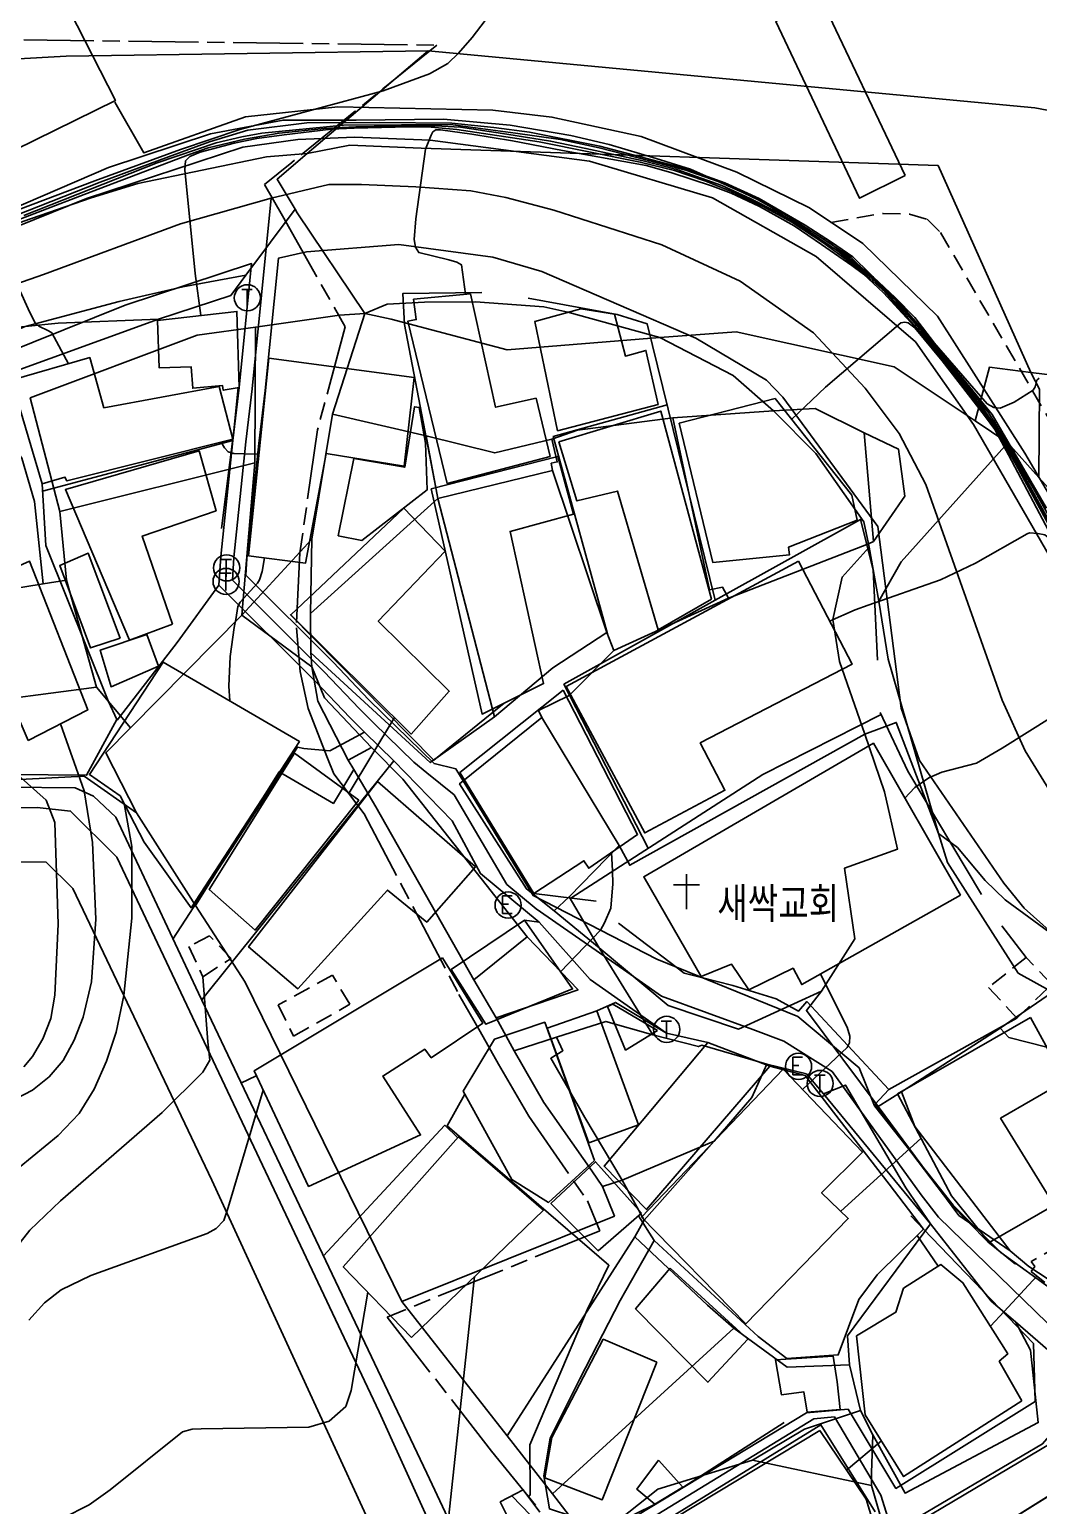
# Model space of a CAD drawing. Header units: feet. Extents: x 197796 to 199821, y 552499 to 555392.
# Drawn here: x 199404.8 to 199462.7, y 554113.6 to 554198.2 of the extents above; entities that cross this region are included whole.
import ezdxf

# ---------------------------------------------------------------- set-up
doc = ezdxf.new("R2010")
doc.units = ezdxf.units.FT
doc.header["$MEASUREMENT"] = 0
doc.linetypes.add('ANYANG11', pattern=[1.5, 1, -0.5])
doc.linetypes.add('JEON', pattern=[12, 4, -0.5, 1, -0.5, 4, -0.5, 1, -0.5])
for name, color, linetype in [('AAA001', 7, 'CONTINUOUS'), ('AAA007', 7, 'ANYANG11'), ('AAA008', 7, 'CONTINUOUS'), ('AAB121', 7, 'CONTINUOUS'), ('AAC001', 7, 'CONTINUOUS'), ('AD002', 7, 'CONTINUOUS'), ('AD0022', 1, 'CONTINUOUS'), ('ADA085', 1, 'CONTINUOUS'), ('AE002', 1, 'ANYANG11'), ('AE130', 42, 'CONTINUOUS'), ('AZ0202', 7, 'CONTINUOUS'), ('AZ0203', 7, 'CONTINUOUS'), ('AZ0801', 7, 'CONTINUOUS'), ('AZ0803', 7, 'CONTINUOUS'), ('CAA001', 7, 'CONTINUOUS'), ('CAA002', 30, 'CONTINUOUS'), ('EA0018', 7, 'JEON'), ('EA0118', 7, 'JEON'), ('wipco_지적', 20, 'CONTINUOUS'), ('ZC002', 7, 'CONTINUOUS')]:
    doc.layers.add(name, color=color, linetype=linetype)
doc.styles.add('GHS', font='ROMANS', dxfattribs={"bigfont": 'NGSW.shx'})
doc.styles.add('NGSW', font='ROMANS.shx', dxfattribs={"bigfont": 'NGSW.shx'})

# ---------------------------------------------------------------- blocks, each defined once
blk = doc.blocks.new('AZ0203')
at = {"layer": 'AZ0203'}
blk.add_circle((0, 0), 0.75, dxfattribs=at)
at = {"layer": 'AZ0203', "style": 'GHS'}
blk.add_text('T', height=1, dxfattribs=at).set_placement((-0.362, -0.524))
blk = doc.blocks.new('AZ0202')
at = {"layer": 'AZ0202'}
blk.add_circle((0, 0), 0.75, dxfattribs=at)
at = {"layer": 'AZ0202', "style": 'GHS'}
blk.add_text('E', height=1, dxfattribs=at).set_placement((-0.496, -0.477))
blk = doc.blocks.new('AAB121')
at = {"layer": 'AAB121'}
for points in [[(0, 2), (0, 0)], [(-0.75, 1.4), (0.75, 1.4)]]:
    blk.add_lwpolyline(points, dxfattribs=at)

msp = doc.modelspace()

# ---------------------------------------------------------------- linework, layer by layer
at = {"layer": 'AAA001', "color": 255}
for points in [[(199434.67, 554173.71), (199433.86, 554177.06), (199431.54, 554176.54), (199430.1, 554183.04), (199426.84, 554182.74), (199426.99, 554181.57), (199426.51, 554181.48), (199428.76, 554172.17), (199434.67, 554173.71)], [(199416.84, 554177.68), (199415.93, 554177.52), (199415.88, 554177.79), (199414.18, 554177.63), (199414.08, 554178.86), (199412.25, 554178.81), (199412.15, 554181.51), (199416.71, 554182.04), (199416.84, 554177.68)], [(199440.87, 554176.69), (199440.16, 554179.8), (199438.98, 554179.48), (199438.36, 554181.88), (199436.43, 554182.18), (199433.79, 554181.46), (199435.09, 554175.19), (199440.87, 554176.69)], [(199416.48, 554174.71), (199415.7, 554177.73), (199409.08, 554176.51), (199408.27, 554179.39), (199403.79, 554178.1), (199405.55, 554172.14), (199406.85, 554172.54), (199406.96, 554172.32), (199416.48, 554174.71)], [(199417.38, 554168.02), (199420.64, 554167.59), (199421.83, 554173.88), (199426.29, 554173.16), (199426.88, 554178.24), (199418.53, 554179.36), (199417.38, 554168.02)], [(199422.52, 554169.17), (199423.88, 554168.9), (199427.61, 554171.8), (199427.52, 554174.48), (199427.16, 554176.52), (199426.9, 554176.57), (199426.33, 554173.1), (199423.42, 554173.6), (199422.52, 554169.17)], [(199442.07, 554175.62), (199443.99, 554167.64), (199448.39, 554168.07), (199448.33, 554168.51), (199452.28, 554170.06), (199451.97, 554171.49), (199447.56, 554177.04), (199442.07, 554175.62)], [(199435.17, 554174.56), (199436.2, 554171.17), (199438.53, 554171.73), (199440.86, 554163.78), (199443.91, 554165.53), (199441.01, 554176.32), (199435.17, 554174.56)], [(199413.02, 554164.1), (199410.55, 554163.18), (199406.88, 554171.82), (199414.55, 554174.05), (199415.51, 554170.61), (199411.28, 554169.15), (199413.02, 554164.1)], [(199427.84, 554171.86), (199435.1, 554173.72), (199436, 554170.41), (199432.37, 554169.42), (199434.29, 554160.69), (199430.77, 554158.94), (199427.84, 554171.86)], [(199426.28, 554170.76), (199428.65, 554168.28), (199424.81, 554164.28), (199428.88, 554160.25), (199426.7, 554157.8), (199419.8, 554164.63), (199426.28, 554170.76)], [(199410.02, 554163.3), (199408.31, 554162.74), (199406.55, 554167.47), (199408.19, 554168.17), (199410.02, 554163.3)], [(199404.75, 554157.42), (199403.69, 554159.87), (199403.97, 554160.06), (199401.91, 554166.42), (199404.82, 554167.71), (199408.16, 554159.18), (199404.75, 554157.42)], [(199448.9, 554167.71), (199451.98, 554161.8), (199443.27, 554157.29), (199444.69, 554154.58), (199440.09, 554152.13), (199435.58, 554160.52), (199448.9, 554167.71)], [(199412.21, 554161.7), (199411.54, 554163.5), (199408.87, 554162.61), (199409.49, 554160.51), (199412.21, 554161.7)], [(199412.48, 554161.93), (199420.29, 554157.37), (199414.08, 554147.84), (199411.39, 554151.6), (199410.01, 554154.26), (199408.25, 554155.47), (199412.48, 554161.93)], [(199435.41, 554160.31), (199439.68, 554152.04), (199436.88, 554150.1), (199436.6, 554150.53), (199433.74, 554148.65), (199429.49, 554155.6), (199435.41, 554160.31)], [(199423.7, 554154.01), (199420.02, 554156.7), (199415.12, 554148.89), (199417.75, 554146.55), (199423.7, 554154.01)], [(199430.39, 554150.19), (199427.59, 554147.01), (199425.35, 554148.85), (199420.21, 554143.19), (199417.38, 554145.59), (199424.77, 554155.07), (199430.39, 554150.19)], [(199433.19, 554147.12), (199428.99, 554144.29), (199430.98, 554141.15), (199435.95, 554143.18), (199433.19, 554147.12)], [(199428.49, 554144.96), (199430.81, 554141.22), (199427.85, 554139.23), (199427.48, 554139.72), (199425.07, 554138.18), (199427.24, 554134.81), (199420.82, 554131.85), (199417.69, 554138.48), (199428.49, 554144.96)], [(199437.34, 554141.92), (199434.5, 554140.93), (199436.88, 554134.35), (199439.73, 554135.39), (199437.34, 554141.92)], [(199440.83, 554140.79), (199438.99, 554139.67), (199437.96, 554142.18), (199438.26, 554142.31), (199440.83, 554140.79)], [(199437.22, 554133.35), (199434.36, 554141.27), (199431.47, 554140.3), (199429.68, 554137.31), (199432.48, 554132.25), (199434.58, 554130.94), (199437.22, 554133.35)], [(199462.2, 554141.55), (199464.2, 554137.91), (199460.49, 554135.76), (199463.57, 554130.78), (199459.84, 554128.64), (199457.67, 554131.32), (199454.58, 554137.16), (199462.2, 554141.55)], [(199443.7, 554140.1), (199447.27, 554138.76), (199440.2, 554130.53), (199437.76, 554133.02), (199443.7, 554140.1)], [(199439.91, 554130.09), (199445.88, 554123.97), (199451.76, 554130.01), (199450.23, 554131.49), (199452.58, 554133.82), (199448.03, 554138.58), (199439.91, 554130.09)], [(199426.71, 554123.19), (199422.81, 554127.25), (199429.41, 554134.7), (199434.28, 554130.5), (199426.71, 554123.19)], [(199439.91, 554130.32), (199437.43, 554128.16), (199434.71, 554130.88), (199437.27, 554133.27), (199439.91, 554130.32)], [(199461.71, 554119.56), (199460.42, 554121.83), (199460.9, 554122.25), (199458.33, 554126.33), (199457.06, 554127.37), (199454.93, 554126.01), (199454.49, 554124.64), (199452.24, 554123.28), (199452.73, 554118.75), (199454.93, 554115.21), (199461.71, 554119.56)], [(199441.55, 554127.16), (199439.57, 554124.83), (199443.71, 554120.62), (199446.01, 554123.1), (199441.55, 554127.16)], [(199440.78, 554121.78), (199437.71, 554123.09), (199434.76, 554117.46), (199434.36, 554115.15), (199437.66, 554113.88), (199440.78, 554121.78)], [(199450.89, 554122.11), (199451.13, 554120.64), (199451.29, 554119.06), (199449.4, 554118.9), (199449.22, 554120.07), (199447.94, 554119.9), (199447.58, 554121.91), (199450.89, 554122.11)], [(199450.13, 554117.86), (199452.78, 554113.91), (199453.17, 554112.66), (199451.73, 554112.34), (199451.59, 554112.85), (199445.52, 554111.16), (199441.04, 554111.39), (199440.68, 554112.15), (199450.13, 554117.86)], [(199440.88, 554116.16), (199439.64, 554114.49), (199440.67, 554113.63), (199442.27, 554114.61), (199440.88, 554116.16)]]:
    msp.add_lwpolyline(points, dxfattribs=at)
at = {"layer": 'AAA007', "color": 255}
for points in [[(199416.38, 554144.92), (199415.14, 554146.23), (199413.96, 554145.62), (199414.76, 554143.88), (199416.38, 554144.92)], [(199459.81, 554143.27), (199461.43, 554141.5), (199463.42, 554143.45), (199461.96, 554144.99), (199459.81, 554143.27)], [(199423.19, 554142.3), (199422.18, 554143.97), (199419.07, 554142.26), (199419.96, 554140.47), (199423.19, 554142.3)], [(199464.98, 554124.78), (199465.8, 554125.53), (199465.89, 554126.18), (199465.16, 554129.22), (199462.25, 554127.54), (199462.45, 554127.27), (199462.24, 554126.98), (199462.25, 554126.97), (199464.98, 554124.78)]]:
    msp.add_lwpolyline(points, dxfattribs=at)
at = {"layer": 'AAA008', "color": 255}
for points in [[(199424.9, 554234.81), (199433.33, 554217.61), (199404.94, 554203.57), (199409.74, 554194.13), (199399.36, 554189.03), (199391.66, 554204.36), (199390.73, 554203.92), (199393.04, 554199.24), (199386.57, 554196.08), (199378.97, 554212.08), (199424.9, 554234.81)], [(199458.19, 554148.55), (199453.2, 554157.27), (199440.03, 554149.61), (199443.33, 554143.9), (199445.06, 554144.61), (199446.05, 554143.12), (199448.6, 554144.37), (199449.09, 554143.43), (199458.19, 554148.55)], [(199456.09, 554109.63), (199465.12, 554115.27), (199471.37, 554105.31), (199468.2, 554102.94), (199468.51, 554102.34), (199462.64, 554098.77), (199456.09, 554109.63)]]:
    msp.add_lwpolyline(points, dxfattribs=at)
at = {"layer": 'AAC001', "color": 255}
for points in [[(199398.88, 554185.78), (199409.34, 554190.3), (199415.19, 554192.22), (199419.36, 554193.01), (199423.54, 554193.01), (199428.56, 554193.06), (199432.37, 554192.71), (199435.85, 554192.13), (199438.05, 554191.62), (199440.74, 554190.81), (199442.72, 554190.2), (199446.75, 554188.4), (199448.89, 554187.11), (199450.8, 554185.9), (199453.21, 554184), (199454.45, 554182.83), (199455.58, 554181.69), (199457.15, 554179.65), (199459.23, 554176.95), (199461.74, 554172.81), (199465.82, 554165.17)], [(199428.11, 554171.92), (199426.31, 554181.29), (199426.23, 554183.07), (199430.75, 554183.12)], [(199433.41, 554182.79), (199438.52, 554181.87), (199440.24, 554181.32), (199444.12, 554165.47)], [(199416.79, 554177.67), (199416.54, 554175.18), (199415.82, 554169.58)], [(199437.96, 554163.55), (199434.85, 554174.86), (199441.38, 554176.68)], [(199450.25, 554068.52), (199446.29, 554076.66), (199438.42, 554092.39), (199427.59, 554115.4), (199414.5, 554142.93), (199409.77, 554153.03), (199408.49, 554154.24), (199407.43, 554154.72), (199403.6, 554154.75), (199398.11, 554154.73), (199392.23, 554154.86), (199386.72, 554155.11), (199381.16, 554155.73), (199376.34, 554157.37), (199374.46, 554158.31), (199367.82, 554161.6), (199352.18, 554168.77), (199341.12, 554173.38), (199336.36, 554174.7), (199330.26, 554175.99)], [(199416.47, 554174.64), (199405.57, 554171.73)], [(199415.78, 554167.98), (199415.68, 554166.33), (199413.28, 554163.04), (199409.84, 554158.6), (199409.32, 554159.71), (199405.75, 554168.61), (199405.55, 554172.14)], [(199440.29, 554151.26), (199435.46, 554160.65), (199452.46, 554170.11), (199453.19, 554167.21), (199453.44, 554162.03)], [(199415.68, 554166.33), (199421.16, 554160.87)], [(199432.04, 554159.57), (199427.99, 554156.3), (199419.76, 554164.66)], [(199423.2, 554158.72), (199424.03, 554157.9), (199422.04, 554156.84), (199420.54, 554156.97), (199420.18, 554157.04), (199413.04, 554146.03)], [(199453.65, 554158.92), (199446.86, 554155.47), (199435.85, 554148.39)], [(199453.59, 554159.04), (199455.18, 554155.67), (199459.39, 554148.59)], [(199414.68, 554142.54), (199421.48, 554151.02), (199425.7, 554156.26), (199429.05, 554152.83), (199430.68, 554149.8)], [(199437.31, 554148.21), (199433.74, 554148.65)], [(199433.19, 554147.12), (199434.04, 554147.01), (199436.97, 554143.72)], [(199461.34, 554127.39), (199459.76, 554128.67), (199457.59, 554130.89), (199453.29, 554136.55), (199454.09, 554137.41), (199449.39, 554142.45), (199448.91, 554141.91), (199447.63, 554142.62), (199445.15, 554143.38), (199443.35, 554143.84), (199442.35, 554144.09), (199438.59, 554146.95)], [(199461.96, 554144.99), (199460.57, 554146.79)], [(199437.34, 554141.92), (199438.42, 554142.41), (199441.33, 554140.64)], [(199461.43, 554141.5), (199454.09, 554137.41)], [(199447.27, 554138.76), (199449.29, 554138.22), (199454.11, 554131.99)], [(199417.82, 554138.2), (199416.94, 554137.78)], [(199429.77, 554137.14), (199428.76, 554135.33), (199438.04, 554127.33), (199436.79, 554124.78), (199433.5, 554117.04), (199433.53, 554114.17), (199433.42, 554114.06)], [(199429.37, 554134.65), (199428.63, 554135.36), (199421.66, 554127.86)], [(199455.34, 554130.17), (199456.08, 554129.4), (199453.42, 554126.78), (199452.36, 554125.37), (199451.19, 554122.19), (199448.23, 554121.99), (199446.59, 554123.24), (199440.64, 554128.75), (199439.73, 554130.16)], [(199448.09, 554118.31), (199442.33, 554114.63), (199440.66, 554113.61), (199438.48, 554112.54), (199437.2, 554112.52), (199434.63, 554113.36), (199434.31, 554115.25), (199434.67, 554117.42), (199436.37, 554120.81), (199438.68, 554125.32), (199440.64, 554128.75)], [(199455.72, 554129.04), (199456.92, 554127.28)]]:
    msp.add_lwpolyline(points, dxfattribs=at)
at = {"layer": 'AD002', "color": 255}
for points in [[(199418.68, 554188.54), (199421.98, 554189.31), (199423.86, 554189.31), (199426.96, 554189.19), (199430.12, 554188.95), (199432.13, 554188.58), (199434.87, 554187.85), (199441.07, 554185.85), (199445.57, 554183.78), (199449.76, 554180.8), (199452.73, 554177.64), (199454.68, 554175.03), (199456.2, 554172.11)], [(199380.91, 554174.18), (199388.9, 554177.46), (199398.08, 554181.53), (199400.84, 554182.49), (199405.62, 554184.15), (199413.47, 554187.06), (199418.68, 554188.54)], [(199427.59, 554155.58), (199426.85, 554156.18), (199424.56, 554158.43), (199423.74, 554159.25), (199421.7, 554161.39), (199416.45, 554166.62), (199416.53, 554167.92), (199417.22, 554174.56), (199417.59, 554177.6), (199418.68, 554188.54)], [(199456.2, 554172.11), (199460.58, 554159.75), (199461.91, 554156.83), (199464.59, 554152.45), (199468.72, 554146.98), (199470.79, 554143.94), (199477.24, 554130.82), (199481.22, 554122.6)], [(199463.89, 554123.33), (199456.93, 554130.09), (199455.94, 554131.38), (199450.84, 554138.44), (199448.07, 554140.18), (199446.28, 554140.85), (199441.06, 554142.76), (199438.88, 554144.3), (199433.87, 554147.77), (199432.19, 554149.17), (199429.16, 554154.32), (199427.59, 554155.58)], [(199454.32, 554111.94), (199454.73, 554112.27), (199462.9, 554117.09), (199463.39, 554117.66), (199463.56, 554119.13), (199463.4, 554121.94), (199463.64, 554123.08), (199463.89, 554123.33)], [(199432.47, 554114.11), (199434.08, 554112.44), (199434.72, 554112.23), (199438.48, 554111.89), (199439.12, 554112.01), (199449.78, 554118.52), (199450.97, 554118.63), (199453.62, 554114.15), (199454.32, 554111.94)]]:
    msp.add_lwpolyline(points, dxfattribs=at)
at = {"layer": 'AD0022', "color": 255}
for points in [[(199379.95, 554177.16), (199408.08, 554188.51), (199417.05, 554191.46), (199420.21, 554191.9), (199423.46, 554192.04), (199427.79, 554191.85), (199436.92, 554190.65), (199443.97, 554188.55), (199449.92, 554185.18), (199455.62, 554180.29), (199458.95, 554175.56), (199468.26, 554159.4), (199474.03, 554148), (199482.99, 554128.71), (199485.95, 554122.34), (199488.15, 554117.6), (199509.23, 554078.69)], [(199463.63, 554125.8), (199460.5, 554128.07), (199457.77, 554130.77), (199453.26, 554136.47), (199452.38, 554138.66), (199448.86, 554141.6), (199440.78, 554144.88), (199433.69, 554148.53), (199429.27, 554155.8), (199428.01, 554156.1), (199425.08, 554158.97), (199424.27, 554159.77), (199422.23, 554161.92), (199417.22, 554166.91), (199417.28, 554167.86), (199417.96, 554174.47), (199418.33, 554177.51), (199419.09, 554185.09), (199420.69, 554185.45), (199426, 554185.87), (199431.39, 554185.15), (199434.19, 554184.33), (199443.02, 554180.5), (199447.07, 554178.09), (199448, 554177.12), (199453.46, 554169.71), (199454.79, 554159.28), (199455.85, 554156.28), (199460.68, 554149.24), (199461.85, 554147.81), (199468.27, 554142.08)], [(199439.05, 554112.62), (199449.37, 554118.86), (199451.75, 554119.08), (199454.49, 554114.53), (199462.48, 554119.52), (199462.38, 554122.84), (199456.08, 554129.4), (199454.11, 554131.99), (199449.29, 554138.22), (199447.27, 554138.76), (199443.7, 554140.1), (199441.33, 554140.64), (199436.97, 554143.72), (199434.04, 554147.01), (199430.68, 554149.8), (199429.05, 554152.83), (199425.7, 554156.26), (199424.03, 554157.9), (199423.2, 554158.72), (199421.16, 554160.87), (199415.68, 554166.33), (199415.78, 554167.98), (199416.47, 554174.64), (199416.84, 554177.68), (199417.55, 554184.78), (199410.31, 554182.4), (199403.26, 554179.56)], [(199455.31, 554109.14), (199465.88, 554115.74), (199464.56, 554117.85), (199464.29, 554119.37), (199464.04, 554122.02), (199464.86, 554122.48), (199465.77, 554122.55), (199479.11, 554119.26), (199482.06, 554112.89)], [(199453.31, 554113.2), (199450.19, 554118.18), (199439.18, 554111.4)], [(199432.23, 554112.92), (199431.81, 554113.76), (199433.12, 554114.46), (199434.08, 554113.17)]]:
    msp.add_lwpolyline(points, dxfattribs=at)
at = {"layer": 'ADA085', "color": 255}
msp.add_lwpolyline([(199558.37, 554012.5), (199532.4, 554052.94), (199521.55, 554070.46), (199501.75, 554101.34), (199485.78, 554130.07), (199477.35, 554146.74), (199469.53, 554160.88), (199461.88, 554173.91), (199456.87, 554181.76), (199452.59, 554185.93), (199449.53, 554187.97), (199445.38, 554190.03), (199439.89, 554192.06), (199434.77, 554193.18), (199431.39, 554193.58), (199422.49, 554193.78), (199417.21, 554193.2), (199411.38, 554191.13), (199409.71, 554194.04)], dxfattribs=at)
at = {"layer": 'AE002', "color": 255}
msp.add_lwpolyline([(199450.77, 554187.14), (199453.76, 554187.66), (199455.28, 554187.62), (199456.28, 554187.32), (199457.05, 554186.56), (199469.31, 554165.46), (199477.28, 554151.39), (199485.68, 554135.3), (199495.19, 554116.42), (199530.92, 554059.97), (199542.1, 554041.87), (199550.37, 554029.63), (199558.37, 554016.91)], dxfattribs=at)
at = {"layer": 'AE130', "color": 255}
msp.add_lwpolyline([(199455.02, 554189.84), (199452.4, 554188.53), (199447.6, 554198.66), (199450.12, 554200.17)], close=True, dxfattribs=at)
at = {"layer": 'AZ0801', "color": 255}
for points in [[(199398.88, 554185.78), (199409.34, 554190.3), (199415.19, 554192.22), (199419.36, 554193.01), (199423.54, 554193.01), (199428.56, 554193.06), (199432.37, 554192.71), (199435.85, 554192.13), (199438.05, 554191.62), (199440.74, 554190.81), (199442.72, 554190.2), (199446.75, 554188.4), (199448.89, 554187.11), (199450.8, 554185.9), (199453.21, 554184), (199454.45, 554182.83), (199455.58, 554181.69), (199457.15, 554179.65), (199459.23, 554176.95), (199461.74, 554172.81), (199465.82, 554165.17)], [(199381.78, 554164.06), (199387.25, 554160.73), (199391.29, 554159.02), (199399.29, 554157.58), (199399.28, 554155.52), (199408.09, 554155.44), (199409.83, 554158.63)]]:
    msp.add_lwpolyline(points, dxfattribs=at)
at = {"layer": 'AZ0803', "color": 255}
for points in [[(199332.72, 554172.32), (199338.07, 554171.38), (199345.66, 554169.42), (199364.01, 554161.58), (199378.2, 554154.77), (199385.62, 554153.53), (199405.26, 554153.59), (199407.17, 554153.38), (199409.83, 554150.73), (199424.86, 554118.93), (199433.72, 554099.42), (199442.6, 554081.87), (199448.02, 554070.25)], [(199445.22, 554069.04), (199439.85, 554080.54), (199430.97, 554098.1), (199415.28, 554132.22), (199407.3, 554148.94), (199405.77, 554150.46), (199385.37, 554150.48), (199377.27, 554151.83), (199362.75, 554158.8), (199344.67, 554166.52), (199337.43, 554168.4), (199332.46, 554169.27)]]:
    msp.add_lwpolyline(points, dxfattribs=at)
at = {"layer": 'CAA001', "color": 255}
for points, elevation in [([(199463.13, 554170.75), (199460.01, 554176.12), (199458.39, 554178.12), (199456.43, 554180.43), (199454.52, 554182.63), (199453.38, 554183.78), (199452.77, 554184.31), (199451.9, 554185.14), (199449.64, 554186.64), (199448.17, 554187.56), (199446.56, 554188.46), (199444.62, 554189.38), (199442.45, 554190.13), (199440.3, 554190.69), (199437.48, 554191.41), (199435.27, 554191.89), (199432.69, 554192.26), (199428.96, 554192.76), (199426.14, 554192.74), (199422.82, 554192.71), (199418.13, 554192.26), (199416.99, 554192.05), (199415.51, 554191.71), (199412.13, 554190.56), (199404.49, 554187.53)], 55), ([(199505.83, 554125.72), (199503.67, 554125.78), (199491.42, 554123.39), (199490.72, 554122.92), (199489.77, 554122.37), (199489.27, 554122.1), (199488.93, 554122), (199488.59, 554122.26), (199484.05, 554130.72), (199478, 554142.57), (199472.09, 554152.82), (199463.41, 554168.91), (199463.03, 554169.22), (199462.62, 554169.31), (199462.15, 554169.34), (199462.02, 554169.28), (199459.06, 554167.59), (199457.04, 554166.65), (199452.9, 554165.19), (199452.15, 554164.93), (199450.69, 554164.28)], 50), ([(199400.46, 554123.79), (199404.83, 554129.35), (199406.6, 554131.03), (199412.42, 554136.09), (199414.75, 554138.41), (199415.15, 554139.09), (199415.05, 554140.15), (199414.76, 554143.88)], 55), ([(199449.14, 554137.42), (199451.7, 554139.83), (199451.84, 554140.08), (199451.85, 554140.47), (199451.69, 554140.98), (199450.16, 554144.03)], 50)]:
    msp.add_lwpolyline(points, dxfattribs=dict(at, elevation=elevation))
at = {"layer": 'CAA002', "color": 255}
for points, elevation in [([(199431.43, 554199.37), (199430.19, 554197.75), (199429.42, 554196.85), (199428.8, 554196.26), (199427.76, 554195.66), (199425.1, 554194.68), (199416.88, 554192.47), (199413.48, 554191.32), (199408.56, 554189.53), (199403.46, 554187.59)], 57), ([(199463.83, 554169.29), (199462.4, 554171.84), (199460.42, 554175.23), (199460.09, 554175.78), (199459.74, 554176.31), (199458.23, 554178.14), (199457.24, 554179.35), (199456.4, 554180.39), (199455.99, 554180.86), (199454.95, 554182.06), (199453.95, 554183.13), (199453.02, 554184.02), (199452.1, 554184.76), (199451.14, 554185.51), (199449.12, 554186.86), (199447.65, 554187.75), (199446.13, 554188.52), (199444.52, 554189.25), (199441.94, 554190.17), (199440.01, 554190.67), (199436.72, 554191.39), (199434.69, 554191.81), (199432.19, 554192.21), (199429.52, 554192.6), (199428.09, 554192.69), (199426.66, 554192.69), (199423.52, 554192.62), (199422.72, 554192.59), (199421.71, 554192.52), (199419.13, 554192.27), (199417.14, 554191.91), (199415.07, 554191.41), (199414.03, 554191.05), (199407.95, 554188.74), (199403.18, 554186.91)], 54), ([(199462.71, 554178.2), (199462.58, 554178.09), (199462.47, 554177.72), (199462.37, 554177.53), (199461.27, 554176.83), (199460.47, 554176.49), (199460.11, 554176.52), (199459.73, 554176.73), (199456.94, 554179.94), (199454.42, 554182.84), (199453.01, 554184.2), (199452.03, 554185.16), (199450.8, 554186.01), (199449.28, 554186.99), (199446.65, 554188.51), (199444.68, 554189.41), (199442.39, 554190.24), (199437.51, 554191.51), (199433.49, 554192.31), (199431.44, 554192.58), (199429.04, 554192.84), (199424.89, 554192.87), (199420.71, 554192.85), (199417.33, 554192.43), (199415.13, 554191.76), (199412.78, 554190.91), (199408.87, 554189.45), (199403.98, 554187.51)], 56), ([(199414.64, 554181.8), (199414.32, 554184.21), (199413.72, 554190.16), (199413.77, 554190.68), (199414.01, 554190.93), (199414.61, 554191.17), (199416.55, 554191.69), (199417.85, 554191.96), (199419.41, 554192.17), (199422.12, 554192.49), (199423.44, 554192.55), (199426.56, 554192.63), (199427.64, 554192.63), (199429.31, 554192.47), (199434.03, 554191.77), (199439.83, 554190.6), (199441.79, 554190.12), (199443.54, 554189.52), (199445.06, 554188.92), (199446.89, 554188.05), (199448.52, 554187.15), (199450.36, 554185.95), (199452.07, 554184.7), (199452.85, 554184.06), (199453.86, 554183.16), (199455.14, 554181.71), (199456.32, 554180.41), (199458.65, 554177.49), (199459.57, 554176.36), (199460.23, 554175.42), (199461.13, 554173.87), (199465.43, 554166.1)], 53), ([(199464.45, 554167.59), (199461.38, 554173.24), (199460.22, 554175.3), (199459.57, 554176.21), (199458.26, 554177.87), (199456.65, 554179.9), (199455.6, 554181.13), (199454.85, 554181.94), (199453.78, 554183.1), (199452.63, 554184.17), (199451.97, 554184.67), (199450.23, 554185.88), (199448.65, 554186.95), (199446.68, 554188.06), (199445.04, 554188.81), (199443.98, 554189.22), (199441.59, 554190.01), (199440.18, 554190.4), (199435.38, 554191.26), (199432.51, 554191.82), (199430.17, 554192.21), (199428.39, 554192.46), (199428.11, 554192.45), (199427.94, 554192.33), (199427.84, 554192.15), (199427.53, 554191.34), (199426.96, 554187.34), (199426.88, 554186.17), (199426.94, 554185.73), (199427.13, 554185.41), (199428.86, 554184.99), (199429.32, 554184.86), (199429.58, 554184.71), (199429.81, 554183.02)], 52), ([(199402.87, 554186.27), (199404.84, 554181.97), (199405.14, 554181.38), (199405.36, 554181.19), (199405.91, 554180.92), (199406.09, 554180.8), (199407.06, 554179.04)], 54), ([(199448.51, 554175.84), (199450.45, 554177.69), (199454.78, 554181.39), (199455.01, 554181.42), (199455.19, 554181.39), (199455.57, 554181.09), (199457.14, 554179.2), (199459.57, 554176.07), (199460.16, 554175.27), (199460.95, 554173.81), (199463.43, 554169.1)], 51), ([(199417.86, 554173.85), (199416.54, 554173.88), (199416.21, 554173.98), (199415.99, 554174.22), (199415.81, 554174.54)], 53), ([(199416.3, 554159.7), (199416.24, 554160.54), (199416.33, 554162.25), (199416.55, 554163.9), (199416.64, 554164.36), (199416.76, 554165.12), (199416.89, 554165.36), (199417.88, 554166.45), (199418.01, 554166.65), (199418.15, 554167.12), (199418.29, 554167.91)], 53), ([(199466.16, 554160.48), (199460.59, 554156.99), (199459.12, 554156.12), (199457.12, 554155.61), (199456.38, 554155.28), (199455.58, 554154.73), (199454.98, 554154.1)], 49), ([(199423.14, 554154.42), (199425.74, 554158.75)], 52), ([(199406.6, 554158.38), (199407.95, 554154.55), (199408.42, 554151.58), (199408.62, 554147.19), (199408.37, 554143.58), (199407.9, 554141.56), (199407.38, 554140.24), (199406.74, 554139.08), (199405.95, 554138.14), (199404.99, 554137.37), (199403.2, 554136.43)], 57), ([(199402.9, 554156.54), (199405.78, 554154.01), (199406.26, 554152.72), (199406.46, 554146.89), (199406.26, 554142.83), (199406.04, 554141.49), (199405.58, 554140.32), (199404.98, 554139.3), (199404.49, 554138.72)], 58), ([(199404.23, 554132.94), (199406.47, 554134.77), (199407.67, 554136.03), (199408.53, 554137.43), (199409.23, 554139.04), (199409.78, 554140.7), (199410.23, 554142.81), (199410.69, 554147.23), (199410.69, 554151.35), (199410.24, 554153.81)], 56), ([(199435.26, 554144.17), (199437.55, 554146.55), (199437.78, 554146.97), (199438.15, 554147.81), (199438.27, 554149.2), (199438.25, 554149.96), (199438.19, 554151.01)], 51), ([(199418.21, 554137.38), (199416.21, 554130.65), (199415.96, 554129.9), (199415.51, 554129.45), (199415.01, 554129.15), (199408.33, 554126.75), (199406.64, 554125.92), (199405.67, 554125.17), (199404.77, 554124.18)], 54), ([(199451.33, 554130.43), (199455.93, 554134.6)], 49), ([(199430.34, 554126.69), (199428.84, 554112.81), (199428.49, 554112.21), (199427.93, 554111.76), (199426.73, 554111.15), (199425.17, 554110.7), (199423.01, 554110.44), (199408.24, 554109.75), (199406.32, 554109.61), (199405.86, 554109.51), (199405.59, 554109.34), (199405.53, 554108.91), (199405.76, 554108.34), (199406.04, 554107.98), (199406.51, 554107.68), (199419.49, 554106.33), (199425.57, 554105.53), (199430.35, 554104.72), (199431.8, 554104.32), (199433.86, 554103.29), (199439.42, 554099.43)], 52), ([(199459.91, 554123.83), (199460.69, 554124.68), (199462.58, 554126.71)], 48), ([(199424.21, 554125.79), (199423.25, 554120.15), (199422.95, 554119.24), (199421.99, 554118.39), (199420.84, 554118.04), (199414.65, 554117.96), (199414.15, 554117.93), (199413.59, 554117.78), (199409.45, 554114.46), (199408.24, 554113.59), (199406.73, 554112.83), (199404.58, 554112.02)], 53), ([(199451.66, 554115.58), (199453.66, 554117.27)], 48)]:
    msp.add_lwpolyline(points, dxfattribs=dict(at, elevation=elevation))
at = {"layer": 'EA0018', "color": 255}
msp.add_lwpolyline([(199404.5, 554197.61), (199428.18, 554197.31), (199419.85, 554190.58), (199418.3, 554189.31), (199419.33, 554187.51), (199422.91, 554181.16), (199421.33, 554175.25), (199420.32, 554168.19), (199420.12, 554163.89), (199420.34, 554161.38), (199420.79, 554159.27), (199421.91, 554156.41), (199422.26, 554155.51), (199424, 554153.22), (199429.44, 554142.87), (199430.65, 554140.73), (199431.7, 554138.87), (199433.44, 554135.88), (199436.81, 554131.02), (199437.52, 554129.31), (199425.32, 554124.36), (199431.31, 554116.67), (199433.97, 554113.4)], dxfattribs=at)
at = {"layer": 'EA0118', "color": 255}
msp.add_lwpolyline([(199404.5, 554197.61), (199428.18, 554197.31), (199419.85, 554190.58), (199418.3, 554189.31), (199419.33, 554187.51), (199422.91, 554181.16), (199421.33, 554175.25), (199420.32, 554168.19), (199420.12, 554163.89), (199420.34, 554161.38), (199420.79, 554159.27), (199421.91, 554156.41), (199422.26, 554155.51), (199424, 554153.22), (199429.44, 554142.87), (199430.65, 554140.73), (199431.7, 554138.87), (199433.44, 554135.88), (199436.81, 554131.02), (199437.52, 554129.31), (199425.32, 554124.36), (199431.31, 554116.67), (199433.97, 554113.4)], dxfattribs=at)
at = {"layer": 'wipco_지적', "color": 20}
for points in [[(199511.584, 554187.695), (199499.804, 554189.078), (199463.868, 554193.453), (199462.449, 554193.718), (199427.678, 554196.981), (199406.927, 554196.683), (199403.836, 554196.496), (199380.505, 554194.231), (199321.056, 554188.58)], [(199321.056, 554188.58), (199380.505, 554194.231), (199403.836, 554196.496), (199406.927, 554196.683), (199427.678, 554196.981), (199420.745, 554191.091), (199418.396, 554190.899), (199411.021, 554189.366), (199408.347, 554188.557), (199404.43, 554187.191), (199396.832, 554184.154), (199386.696, 554179.418), (199386.696, 554179.418), (199376.662, 554178.458), (199360.104, 554176.837), (199357.221, 554177.778), (199351.563, 554180.55), (199347.626, 554182.074), (199339.335, 554184.749), (199336.378, 554185.296), (199328.899, 554186.428)], [(199390.355, 554173.661), (199412.214, 554181.592), (199416.357, 554182.956), (199417.22, 554184.115), (199420.043, 554187.904), (199420.043, 554187.904), (199420.17, 554187.694), (199424.049, 554181.912), (199422.588, 554181.825), (199417.773, 554181.126), (199414.425, 554180.674), (199404.857, 554177.09), (199406.547, 554170.57), (199406.937, 554166.628), (199405.596, 554166.407), (199405.11, 554171.138), (199404.373, 554173.619)], [(199515.959, 554138.672), (199496.338, 554130.36), (199483.689, 554154.164), (199478.834, 554163.481), (199473.348, 554163.122), (199469.376, 554167.383), (199465.119, 554169.835), (199462.681, 554172.504), (199462.732, 554177.582), (199462.226, 554178.54), (199511.627, 554172.539)], [(199464.048, 554145.881), (199460.762, 554148.289), (199459.61, 554149.396), (199458.018, 554151.301), (199456.939, 554152.086), (199454.041, 554162.099), (199453.513, 554165.424), (199454.802, 554167.685), (199460.903, 554174.495), (199462.681, 554172.504)], [(199403.51, 554155.147), (199407.947, 554155.384), (199410.947, 554153.286), (199414.33, 554147.963), (199417.178, 554143.566), (199426.169, 554125.246), (199432.195, 554117.557), (199434.795, 554114.231), (199436.963, 554111.414), (199441.507, 554105.756), (199442.47, 554104.682), (199442.742, 554096.167), (199444.249, 554092.548), (199449.594, 554081.632), (199452.196, 554076.412), (199453.51, 554073.818), (199459.545, 554053.33)], [(199463.632, 554122.115), (199461.35, 554124.079), (199459.956, 554125.265), (199456.477, 554129.717), (199455.063, 554131.773), (199451.611, 554137.664), (199450.346, 554137.159), (199449.358, 554138.307), (199447.087, 554138.867), (199443.361, 554139.952), (199443.17, 554139.87), (199440.548, 554140.548), (199437.473, 554145.537), (199437.473, 554145.537), (199441.433, 554142.238), (199445.461, 554140.878), (199450.225, 554143.049), (199449.361, 554141.941), (199453.468, 554136.434), (199458.108, 554130.188), (199461.051, 554128.167), (199462.117, 554127.262), (199466.541, 554124.358)], [(199455.7, 554105.756), (199453.098, 554114.706), (199453.088, 554115.431), (199453.175, 554117.602), (199455.017, 554114.266), (199462.656, 554118.308), (199462.21, 554122.466), (199461.35, 554124.079), (199461.35, 554124.079), (199463.632, 554122.115), (199464.236, 554121.187), (199464.72, 554117.906), (199455.26, 554112.292)], [(199436.963, 554111.414), (199440.847, 554114.5), (199446.267, 554116.145), (199453.098, 554114.706), (199453.098, 554114.706), (199455.7, 554105.756)]]:
    msp.add_lwpolyline(points, dxfattribs=at)
for points in [[(199427.678, 554196.981), (199462.449, 554193.718), (199463.868, 554193.453), (199493.701, 554188.146), (199502.013, 554187.44), (199529.59, 554186.833), (199555.613, 554189.889), (199561.767, 554190.625), (199562.532, 554190.657), (199567.204, 554184.499), (199571.056, 554182.683), (199574.968, 554180.839), (199574.212, 554179.104), (199572.785, 554176.13), (199571.056, 554175.872), (199523.131, 554173.125), (199511.627, 554172.539), (199462.226, 554178.54), (199456.914, 554190.4), (199427.267, 554191.402), (199423.178, 554191.564), (199420.745, 554191.091), (199427.678, 554196.981)], [(199420.745, 554191.091), (199419.014, 554189.62), (199420.043, 554187.904), (199417.22, 554184.115), (199413.615, 554183.455), (199409.964, 554182.613), (199404.578, 554181.172), (199396.647, 554180.37), (199386.696, 554179.418), (199396.832, 554184.154), (199404.43, 554187.191), (199408.347, 554188.557), (199411.021, 554189.366), (199418.396, 554190.899), (199420.745, 554191.091)], [(199424.049, 554181.912), (199420.17, 554187.694), (199420.043, 554187.904), (199419.014, 554189.62), (199420.745, 554191.091), (199423.178, 554191.564), (199427.267, 554191.402), (199456.914, 554190.4), (199462.226, 554178.54), (199459.851, 554178.839), (199459.042, 554175.753), (199454.397, 554178.855), (199445.33, 554180.874), (199440.961, 554180.544), (199435.686, 554181.992), (199434.315, 554182.291), (199430.391, 554182.583), (199427.464, 554182.56), (199425.321, 554182.458), (199424.049, 554181.912)], [(199417.22, 554184.115), (199416.357, 554182.956), (199412.214, 554181.592), (199406.463, 554181.363), (199404.578, 554181.172), (199409.964, 554182.613), (199413.615, 554183.455), (199417.22, 554184.115)], [(199440.961, 554180.544), (199432.202, 554179.836), (199425.545, 554181.6), (199424.049, 554181.912), (199425.321, 554182.458), (199427.464, 554182.56), (199430.391, 554182.583), (199434.315, 554182.291), (199435.686, 554181.992), (199440.961, 554180.544)], [(199412.214, 554181.592), (199390.355, 554173.661), (199387.139, 554170.04), (199381.565, 554165.865), (199371.858, 554169.364), (199373.051, 554169.446), (199374.555, 554169.55), (199378.843, 554170.163), (199382.833, 554171.19), (199388.464, 554173.416), (199396.268, 554177.498), (199398.778, 554178.664), (199404.578, 554181.172), (199406.463, 554181.363), (199412.214, 554181.592)], [(199417.773, 554181.126), (199422.588, 554181.825), (199424.049, 554181.912), (199422.197, 554176.146), (199421.011, 554168.973), (199416.991, 554164.624), (199417.73, 554173.353), (199417.773, 554181.126)], [(199424.049, 554181.912), (199425.545, 554181.6), (199432.202, 554179.836), (199440.961, 554180.544), (199445.156, 554178.356), (199447.483, 554176.333), (199441.709, 554175.931), (199436.237, 554175.228), (199434.763, 554174.717), (199431.495, 554173.922), (199427.557, 554174.895), (199422.197, 554176.146), (199424.049, 554181.912)], [(199417.773, 554181.126), (199417.73, 554173.353), (199406.547, 554170.57), (199404.857, 554177.09), (199414.425, 554180.674), (199417.773, 554181.126)], [(199440.961, 554180.544), (199445.33, 554180.874), (199454.397, 554178.855), (199459.042, 554175.753), (199460.903, 554174.495), (199454.802, 554167.685), (199453.513, 554165.424), (199452.951, 554168.526), (199452.919, 554168.702), (199453.207, 554168.851), (199455.005, 554171.435), (199454.636, 554174.145), (199452.668, 554175.073), (199449.869, 554176.476), (199447.483, 554176.333), (199445.156, 554178.356), (199440.961, 554180.544)], [(199462.226, 554178.54), (199462.732, 554177.582), (199462.681, 554172.504), (199460.903, 554174.495), (199459.042, 554175.753), (199459.851, 554178.839), (199462.226, 554178.54)], [(199447.483, 554176.333), (199449.869, 554176.476), (199452.668, 554175.073), (199453.207, 554168.851), (199452.919, 554168.702), (199452.65, 554169.968), (199449.908, 554173.882), (199447.483, 554176.333)], [(199398.856, 554174.037), (199402.546, 554176.106), (199404.373, 554173.619), (199405.11, 554171.138), (199405.596, 554166.407), (199403.388, 554166.045), (199403.306, 554164.919), (199402.223, 554165.343), (199398.856, 554174.037)], [(199427.557, 554174.895), (199428.232, 554171.3), (199420.928, 554164.716), (199421.011, 554168.973), (199422.197, 554176.146), (199427.557, 554174.895)], [(199441.709, 554175.931), (199443.807, 554166.062), (199444.547, 554166.229), (199444.891, 554165.595), (199438.315, 554162.596), (199437.923, 554163.623), (199434.811, 554172.915), (199434.728, 554173.33), (199435.078, 554173.403), (199434.763, 554174.717), (199436.237, 554175.228), (199441.709, 554175.931)], [(199447.483, 554176.333), (199449.908, 554173.882), (199452.65, 554169.968), (199452.919, 554168.702), (199444.891, 554165.595), (199444.547, 554166.229), (199443.807, 554166.062), (199441.709, 554175.931), (199447.483, 554176.333)], [(199434.763, 554174.717), (199435.078, 554173.403), (199434.728, 554173.33), (199434.811, 554172.915), (199428.232, 554171.3), (199427.557, 554174.895), (199431.495, 554173.922), (199434.763, 554174.717)], [(199452.668, 554175.073), (199454.636, 554174.145), (199455.005, 554171.435), (199453.207, 554168.851), (199452.668, 554175.073)], [(199417.73, 554173.353), (199416.991, 554164.624), (199410.601, 554158.152), (199408.652, 554160.496), (199406.937, 554166.628), (199406.547, 554170.57), (199417.73, 554173.353)], [(199434.811, 554172.915), (199437.923, 554163.623), (199434.82, 554161.599), (199431.485, 554158.78), (199428.232, 554171.3), (199434.811, 554172.915)], [(199428.232, 554171.3), (199431.485, 554158.78), (199427.797, 554156.161), (199420.956, 554162.451), (199420.928, 554164.716), (199428.232, 554171.3)], [(199416.991, 554164.624), (199421.011, 554168.973), (199420.928, 554164.716), (199420.956, 554162.451), (199420.997, 554161.646), (199416.991, 554164.624)], [(199452.951, 554168.526), (199451.41, 554166.797), (199450.875, 554164.369), (199451.257, 554161.963), (199452.704, 554157.799), (199439.228, 554150.275), (199438.622, 554151.397), (199434.197, 554158.74), (199433.996, 554159.142), (199435.752, 554160.001), (199438.315, 554162.596), (199444.891, 554165.595), (199452.919, 554168.702), (199452.951, 554168.526)], [(199452.951, 554168.526), (199453.513, 554165.424), (199454.041, 554162.099), (199456.939, 554152.086), (199454.512, 554158.468), (199452.704, 554157.799), (199451.257, 554161.963), (199450.875, 554164.369), (199451.41, 554166.797), (199452.951, 554168.526)], [(199405.596, 554166.407), (199406.937, 554166.628), (199408.652, 554160.496), (199403.413, 554159.795), (199403.306, 554164.919), (199403.388, 554166.045), (199405.596, 554166.407)], [(199410.601, 554158.152), (199416.991, 554164.624), (199420.997, 554161.646), (199421.357, 554159.676), (199423.094, 554156.292), (199423.409, 554155.759), (199422.24, 554153.818), (199419.139, 554155.634), (199414.33, 554147.963), (199410.947, 554153.286), (199409.184, 554156.717), (199410.601, 554158.152)], [(199432.601, 554139.633), (199431.564, 554141.525), (199436.269, 554143.13), (199433.356, 554146.175), (199426.214, 554155.206), (199424.428, 554157.027), (199421.74, 554159.87), (199420.997, 554161.646), (199420.956, 554162.451), (199427.797, 554156.161), (199431.485, 554158.78), (199434.82, 554161.599), (199437.923, 554163.623), (199438.315, 554162.596), (199435.752, 554160.001), (199433.996, 554159.142), (199434.197, 554158.74), (199429.48, 554154.944), (199433.319, 554148.912), (199434.905, 554147.662), (199437.473, 554145.537), (199440.548, 554140.548), (199437.869, 554141.32), (199435.034, 554140.418), (199432.601, 554139.633)], [(199424.428, 554157.027), (199423.094, 554156.292), (199421.357, 554159.676), (199420.997, 554161.646), (199421.74, 554159.87), (199424.428, 554157.027)], [(199408.652, 554160.496), (199410.601, 554158.152), (199409.184, 554156.717), (199410.947, 554153.286), (199407.947, 554155.384), (199403.51, 554155.147), (199403.413, 554159.795), (199408.652, 554160.496)], [(199434.197, 554158.74), (199438.622, 554151.397), (199435.75, 554148.468), (199434.905, 554147.662), (199433.319, 554148.912), (199429.48, 554154.944), (199434.197, 554158.74)], [(199452.704, 554157.799), (199454.512, 554158.468), (199456.939, 554152.086), (199457.444, 554150.441), (199461.496, 554144.085), (199463.465, 554142.996), (199460.476, 554140.935), (199454.817, 554137.271), (199453.468, 554136.434), (199449.361, 554141.941), (199450.225, 554143.049), (199452.133, 554146.051), (199451.545, 554150.113), (199454.579, 554151.188), (199453.838, 554154.489), (199452.704, 554157.799)], [(199424.428, 554157.027), (199426.214, 554155.206), (199433.356, 554146.175), (199430.299, 554143.695), (199424.668, 554153.627), (199423.409, 554155.759), (199423.094, 554156.292), (199424.428, 554157.027)], [(199438.622, 554151.397), (199439.228, 554150.275), (199452.704, 554157.799), (199453.838, 554154.489), (199454.579, 554151.188), (199451.545, 554150.113), (199452.133, 554146.051), (199450.225, 554143.049), (199445.461, 554140.878), (199441.433, 554142.238), (199437.473, 554145.537), (199435.75, 554148.468), (199438.622, 554151.397)], [(199426.169, 554125.246), (199417.178, 554143.566), (199414.33, 554147.963), (199419.139, 554155.634), (199422.24, 554153.818), (199423.409, 554155.759), (199424.668, 554153.627), (199430.299, 554143.695), (199431.564, 554141.525), (199432.601, 554139.633), (199434.306, 554136.664), (199437.066, 554132.748), (199437.679, 554131.851), (199438.35, 554130.155), (199426.169, 554125.246)], [(199456.939, 554152.086), (199458.018, 554151.301), (199459.61, 554149.396), (199460.762, 554148.289), (199464.048, 554145.881), (199465.703, 554144.473), (199466.952, 554143.335), (199467.05, 554142.965), (199464.546, 554142.653), (199463.465, 554142.996), (199461.496, 554144.085), (199457.444, 554150.441), (199456.939, 554152.086)], [(199435.75, 554148.468), (199437.473, 554145.537), (199434.905, 554147.662), (199435.75, 554148.468)], [(199430.299, 554143.695), (199433.356, 554146.175), (199436.269, 554143.13), (199431.564, 554141.525), (199430.299, 554143.695)], [(199463.465, 554142.996), (199464.546, 554142.653), (199467.05, 554142.965), (199468.535, 554139.977), (199464.317, 554139.818), (199463.137, 554139.838), (199460.971, 554140.393), (199460.476, 554140.935), (199463.465, 554142.996)], [(199437.869, 554141.32), (199440.548, 554140.548), (199443.17, 554139.87), (199443.361, 554139.952), (199447.087, 554138.867), (199446.23, 554136.946), (199444.064, 554134.442), (199438.793, 554132.203), (199436.654, 554135.811), (199434.702, 554139.207), (199435.395, 554139.631), (199435.034, 554140.418), (199437.869, 554141.32)], [(199460.476, 554140.935), (199460.971, 554140.393), (199463.137, 554139.838), (199464.317, 554139.818), (199464.782, 554136.778), (199464.459, 554135.43), (199466.541, 554124.358), (199462.117, 554127.262), (199461.051, 554128.167), (199455.582, 554135.286), (199454.817, 554137.271), (199460.476, 554140.935)], [(199432.601, 554139.633), (199435.034, 554140.418), (199435.395, 554139.631), (199434.702, 554139.207), (199436.654, 554135.811), (199438.793, 554132.203), (199437.679, 554131.851), (199437.066, 554132.748), (199434.306, 554136.664), (199432.601, 554139.633)], [(199450.346, 554137.159), (199456.477, 554129.717), (199451.72, 554123.284), (199451.831, 554121.629), (199448.255, 554121.48), (199445.196, 554123.724), (199443.686, 554125.039), (199439.526, 554128.963), (199440.064, 554129.92), (199444.064, 554134.442), (199446.23, 554136.946), (199447.087, 554138.867), (199449.358, 554138.307), (199450.346, 554137.159)], [(199456.477, 554129.717), (199450.346, 554137.159), (199451.611, 554137.664), (199455.063, 554131.773), (199456.477, 554129.717)], [(199454.817, 554137.271), (199455.582, 554135.286), (199461.051, 554128.167), (199458.108, 554130.188), (199453.468, 554136.434), (199454.817, 554137.271)], [(199438.793, 554132.203), (199444.064, 554134.442), (199440.064, 554129.92), (199438.793, 554132.203)], [(199437.679, 554131.851), (199438.793, 554132.203), (199440.064, 554129.92), (199439.526, 554128.963), (199432.195, 554117.557), (199426.169, 554125.246), (199438.35, 554130.155), (199437.679, 554131.851)], [(199461.35, 554124.079), (199462.21, 554122.466), (199462.656, 554118.308), (199455.017, 554114.266), (199453.175, 554117.602), (199452.455, 554118.994), (199451.831, 554121.629), (199451.72, 554123.284), (199456.477, 554129.717), (199459.956, 554125.265), (199461.35, 554124.079)], [(199439.526, 554128.963), (199443.686, 554125.039), (199445.196, 554123.724), (199434.795, 554114.231), (199432.195, 554117.557), (199439.526, 554128.963)], [(199445.196, 554123.724), (199448.255, 554121.48), (199451.831, 554121.629), (199452.455, 554118.994), (199449.256, 554117.929), (199446.267, 554116.145), (199440.847, 554114.5), (199436.963, 554111.414), (199434.795, 554114.231), (199445.196, 554123.724)], [(199452.455, 554118.994), (199453.175, 554117.602), (199453.088, 554115.431), (199453.098, 554114.706), (199446.267, 554116.145), (199449.256, 554117.929), (199452.455, 554118.994)], [(199464.72, 554117.906), (199470.032, 554110.009), (199472.909, 554105.899), (199472.157, 554105.396), (199472.949, 554103.729), (199471.747, 554103.107), (199470.683, 554101.829), (199470.736, 554100.404), (199462.468, 554097.546), (199460.27, 554101.258), (199459.889, 554101.865), (199455.048, 554110.063), (199454.891, 554110.562), (199455.26, 554112.292), (199464.72, 554117.906)]]:
    msp.add_lwpolyline(points, close=True, dxfattribs=at)

# ---------------------------------------------------------------- block references
at = {"layer": 'AAB121', "color": 255, "rotation": 359.99}
msp.add_blockref('AAB121', (199442.49, 554147.76), dxfattribs=at)
at = {"layer": 'AZ0202', "color": 255, "rotation": 359.99}
for p in [(199432.26, 554147.99), (199448.91, 554138.74)]:
    msp.add_blockref('AZ0202', p, dxfattribs=at)
at = {"layer": 'AZ0203', "color": 255, "rotation": 359.99}
for p in [(199417.31, 554182.82), (199416.12, 554167.33), (199416.09, 554166.55), (199441.35, 554140.86), (199450.15, 554137.76)]:
    msp.add_blockref('AZ0203', p, dxfattribs=at)

# ---------------------------------------------------------------- texts
at = {"layer": 'ZC002', "style": 'NGSW'}
msp.add_text('새싹교회', height=2, rotation=359.99, dxfattribs=at).set_placement((199444.25, 554147.02))

doc.saveas('drawing.dxf')
